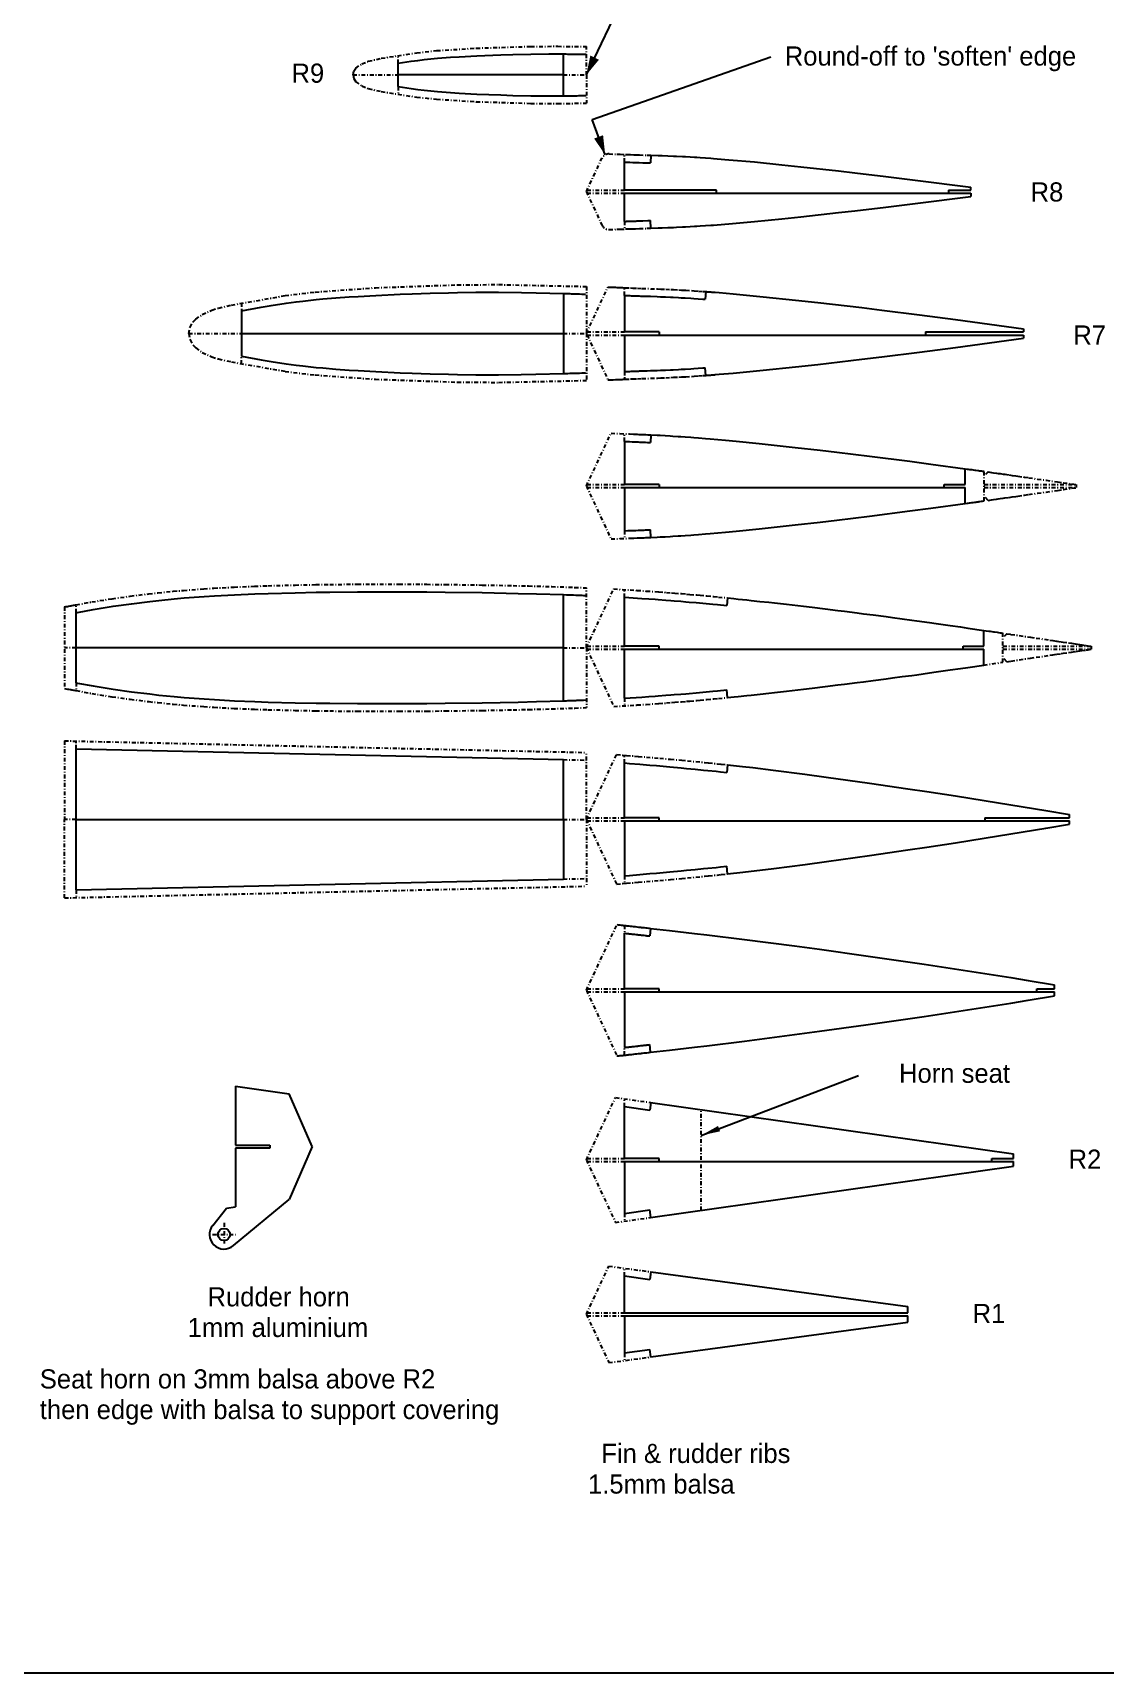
# Model space of a CAD drawing. Extents: x -1638 to 412, y -412 to 1290.
# Drawn here: x -1464.3 to -1324.2, y -391.8 to -177.6 of the extents above; entities that cross this region are included whole.
import ezdxf
from ezdxf.enums import TextEntityAlignment as Align

# ---------------------------------------------------------------- set-up
doc = ezdxf.new("R2010")
doc.units = 0
doc.linetypes.add('DASHDOT', pattern=[1, 0.5, -0.25, 0, -0.25])
for name, color, linetype in [('1', 7, 'CONTINUOUS'), ('4', 7, 'CONTINUOUS'), ('6', 7, 'CONTINUOUS'), ('7', 7, 'CONTINUOUS'), ('8', 7, 'CONTINUOUS')]:
    doc.layers.add(name, color=color, linetype=linetype)
doc.styles.add('txt', font='TXT', dxfattribs={"height": 0.2})

# ---------------------------------------------------------------- blocks, each defined once
blk = doc.blocks.new('*D126')
at = {"layer": '7', "color": 215, "linetype": 'CONTINUOUS'}
blk.add_line((0, 0), (12.4518, 25.9986), dxfattribs=at)
blk.add_solid([(1.6436, 1.9848), (0, 0), (0.5162, 2.5247)], dxfattribs=at)
blk = doc.blocks.new('*D160')
at = {"layer": '7', "color": 215, "linetype": 'CONTINUOUS'}
blk.add_line((0, 0), (-1.6952, 4.599), dxfattribs=at)
blk.add_solid([(-0.2782, 2.5619), (0, 0), (-1.4511, 2.1296)], dxfattribs=at)
blk = doc.blocks.new('*D182')
at = {"layer": '7', "color": 215, "linetype": 'CONTINUOUS'}
blk.add_line((0, 0), (20.5683, 7.8078), dxfattribs=at)
blk.add_solid([(2.4704, 0.5366), (0, 0), (2.2042, 1.2378)], dxfattribs=at)

msp = doc.modelspace()

# ---------------------------------------------------------------- linework, layer by layer
at = {"layer": '4', "color": 155, "linetype": 'DASHDOT'}
for p, q in [((-1391.9904, -183.0733), (-1391.9904, -179.3834)), ((-1416.573, -181.5425), (-1416.573, -180.5299)), ((-1422.4724, -183.0733), (-1416.573, -183.0733)), ((-1394.9904, -183.0733), (-1391.9904, -183.0733)), ((-1391.9904, -183.0733), (-1391.9904, -186.7632)), ((-1416.573, -184.6041), (-1416.573, -185.6167)), ((-1391.9904, -198.3309), (-1389.952, -193.9595)), ((-1386.9904, -194.4584), (-1386.9904, -193.4602)), ((-1391.9904, -198.3309), (-1389.952, -202.7023)), ((-1391.897, -198.1309), (-1386.9904, -198.1309)), ((-1391.897, -198.5309), (-1386.9904, -198.5309)), ((-1386.9904, -202.2034), (-1386.9904, -203.2016)), ((-1391.9904, -210.7102), (-1391.9904, -216.8447)), ((-1391.9904, -216.8446), (-1389.1636, -210.7826)), ((-1386.9904, -211.8703), (-1386.9904, -210.869)), ((-1437.0468, -212.8815), (-1437.0468, -213.8996)), ((-1443.9216, -216.8446), (-1437.0468, -216.8446)), ((-1394.9904, -216.8446), (-1391.9904, -216.8446)), ((-1391.9904, -216.8447), (-1391.9904, -219.5782)), ((-1391.9904, -216.8447), (-1391.9904, -222.9792)), ((-1391.8972, -216.6447), (-1386.9904, -216.6447)), ((-1391.897, -217.0447), (-1389.1636, -222.9068)), ((-1391.897, -217.0447), (-1386.9904, -217.0447)), ((-1437.0468, -220.808), (-1437.0468, -219.7897)), ((-1386.9904, -221.8191), (-1386.9904, -222.8204)), ((-1391.9904, -236.781), (-1388.7706, -229.8764)), ((-1386.9904, -230.9507), (-1386.9904, -229.9453)), ((-1340.0144, -238.7068), (-1340.0144, -234.8552)), ((-1339.5144, -234.9254), (-1340.0144, -235.4254)), ((-1391.9904, -236.781), (-1388.7706, -243.6856)), ((-1391.897, -236.581), (-1386.9904, -236.581)), ((-1391.897, -236.981), (-1386.9904, -236.981)), ((-1340.0144, -236.581), (-1327.9948, -236.581)), ((-1340.0144, -236.981), (-1327.9948, -236.981)), ((-1327.9948, -236.581), (-1327.9948, -236.981)), ((-1339.5144, -238.6366), (-1340.0144, -238.1366)), ((-1386.9904, -242.6113), (-1386.9904, -243.6167)), ((-1391.9904, -257.8836), (-1391.9904, -250.0631)), ((-1391.9904, -257.8836), (-1388.4128, -250.2115)), ((-1386.9904, -251.2977), (-1386.9904, -250.2992)), ((-1460.157, -252.5549), (-1460.157, -263.2123)), ((-1458.657, -253.2999), (-1458.657, -252.2826)), ((-1337.5658, -259.7828), (-1337.5658, -255.9844)), ((-1337.0658, -256.0586), (-1337.5658, -256.5586)), ((-1458.657, -257.8836), (-1460.157, -257.8836)), ((-1394.9904, -257.8836), (-1391.9904, -257.8836)), ((-1391.9904, -257.8836), (-1391.9904, -265.7041)), ((-1391.9904, -257.8836), (-1388.4128, -265.5557)), ((-1391.897, -257.6836), (-1386.9904, -257.6836)), ((-1391.897, -258.0836), (-1386.9904, -258.0836)), ((-1337.5658, -257.6836), (-1326.037, -257.6836)), ((-1337.5658, -258.0836), (-1326.037, -258.0836)), ((-1337.0658, -259.7086), (-1337.5658, -259.2086)), ((-1326.037, -257.6836), (-1326.037, -258.0836)), ((-1458.657, -262.4673), (-1458.657, -263.4846)), ((-1386.9904, -264.4695), (-1386.9904, -265.468)), ((-1460.157, -270.0485), (-1460.157, -280.3016)), ((-1460.157, -270.0485), (-1391.9904, -271.5666)), ((-1458.657, -271.0822), (-1458.657, -270.0819)), ((-1391.9904, -280.3016), (-1391.9904, -271.5666)), ((-1391.9904, -280.3016), (-1388.0478, -271.8468)), ((-1386.9904, -272.9331), (-1386.9904, -271.9299)), ((-1394.9904, -272.5001), (-1392.0126, -272.5664)), ((-1458.657, -280.3016), (-1460.157, -280.3016)), ((-1460.157, -290.5547), (-1460.157, -280.3016)), ((-1394.9904, -280.3016), (-1391.9904, -280.3016)), ((-1391.9904, -280.3016), (-1388.0478, -288.7564)), ((-1391.9904, -280.3016), (-1391.9904, -289.0366)), ((-1391.897, -280.1016), (-1386.9904, -280.1016)), ((-1391.897, -280.5016), (-1386.9904, -280.5016)), ((-1460.157, -290.5547), (-1391.9904, -289.0366)), ((-1394.9904, -288.1031), (-1392.0126, -288.0368)), ((-1386.9904, -287.6701), (-1386.9904, -288.6733)), ((-1458.657, -289.521), (-1458.657, -290.5213)), ((-1391.9904, -302.6304), (-1387.992, -294.0557)), ((-1386.9904, -294.1649), (-1386.9904, -295.1707)), ((-1391.9904, -302.6304), (-1387.992, -311.2051)), ((-1391.897, -302.4304), (-1386.9904, -302.4304)), ((-1391.897, -302.8304), (-1386.9904, -302.8304)), ((-1386.9904, -311.0959), (-1386.9904, -310.0901)), ((-1391.9904, -324.7927), (-1388.1846, -316.6312)), ((-1388.1846, -316.6312), (-1383.6306, -317.2755)), ((-1386.9904, -317.8101), (-1386.9904, -316.8002)), ((-1376.9904, -331.3702), (-1376.9904, -318.2152)), ((-1391.9904, -324.7927), (-1388.1846, -332.9542)), ((-1391.897, -324.5927), (-1386.9904, -324.5927)), ((-1391.897, -324.9927), (-1386.9904, -324.9927)), ((-1386.9904, -331.7753), (-1386.9904, -332.7852)), ((-1388.1846, -332.9542), (-1383.6306, -332.3099)), ((-1391.9904, -344.9575), (-1389.0512, -338.6546)), ((-1389.0512, -338.6546), (-1383.5682, -339.3954)), ((-1386.9904, -339.9422), (-1386.9904, -338.933)), ((-1391.897, -344.7575), (-1386.9904, -344.7575)), ((-1391.9904, -344.9575), (-1389.0512, -351.2604)), ((-1391.897, -345.1575), (-1386.9904, -345.1575)), ((-1389.0512, -351.2604), (-1383.5682, -350.5196)), ((-1386.9904, -350.0404), (-1386.9904, -350.982))]:
    msp.add_line(p, q, dxfattribs=at)
at = {"layer": '4', "color": 5, "linetype": 'CONTINUOUS'}
for p, q in [((-1416.573, -184.6041), (-1416.573, -181.5425)), ((-1394.9904, -185.8069), (-1394.9904, -180.3397)), ((-1394.9904, -183.0733), (-1416.573, -183.0733)), ((-1386.9904, -198.1309), (-1386.9904, -194.4584)), ((-1383.5682, -193.5674), (-1383.6128, -194.5665)), ((-1374.9904, -198.1309), (-1386.9904, -198.1309)), ((-1386.9904, -202.2034), (-1386.9904, -198.5309)), ((-1386.9904, -198.5309), (-1341.7488, -198.5309)), ((-1374.9904, -198.5309), (-1374.9904, -198.1309)), ((-1344.6728, -198.1309), (-1344.6728, -198.5309)), ((-1344.6728, -198.1309), (-1341.7488, -198.1309)), ((-1341.7488, -198.1309), (-1341.7488, -197.7203)), ((-1341.7488, -198.5309), (-1341.7488, -198.9415)), ((-1383.5682, -203.0944), (-1383.6128, -202.0953)), ((-1394.9904, -211.6153), (-1394.9904, -222.0741)), ((-1386.9904, -211.8703), (-1386.9904, -216.6447)), ((-1376.4036, -211.3723), (-1376.4762, -212.3696)), ((-1437.0468, -213.8996), (-1437.0468, -219.7897)), ((-1334.899, -216.219), (-1334.899, -216.6447)), ((-1437.0468, -216.8446), (-1394.9904, -216.8446)), ((-1382.4904, -216.6447), (-1386.9904, -216.6447)), ((-1386.9904, -217.0447), (-1386.9904, -221.8191)), ((-1386.9904, -217.0447), (-1334.899, -217.0447)), ((-1382.4904, -216.6447), (-1382.4904, -217.0447)), ((-1347.6776, -216.6447), (-1347.6776, -217.0447)), ((-1347.6776, -216.6447), (-1334.899, -216.6447)), ((-1334.899, -217.0447), (-1334.899, -217.4702)), ((-1376.4036, -222.3169), (-1376.4762, -221.3196)), ((-1386.9904, -230.9507), (-1386.9904, -236.581)), ((-1383.5682, -230.0833), (-1383.624, -231.0818)), ((-1342.5144, -236.581), (-1342.5144, -234.5089)), ((-1382.4904, -236.581), (-1386.9904, -236.581)), ((-1386.9904, -236.981), (-1342.5144, -236.981)), ((-1386.9904, -236.981), (-1386.9904, -242.6113)), ((-1382.4904, -236.581), (-1382.4904, -236.981)), ((-1345.229, -236.981), (-1345.229, -236.581)), ((-1345.229, -236.581), (-1342.5144, -236.581)), ((-1342.5144, -239.053), (-1342.5144, -236.981)), ((-1383.5682, -243.4787), (-1383.624, -242.4802)), ((-1394.9904, -264.8166), (-1394.9904, -250.9506)), ((-1386.9904, -257.6836), (-1386.9904, -251.2977)), ((-1373.5354, -251.3825), (-1373.6516, -252.3759)), ((-1458.657, -262.4673), (-1458.657, -253.2999)), ((-1340.0658, -257.6836), (-1340.0658, -255.6164)), ((-1394.9904, -257.8836), (-1458.657, -257.8836)), ((-1382.4904, -257.6836), (-1386.9904, -257.6836)), ((-1386.9904, -258.0836), (-1340.0658, -258.0836)), ((-1386.9904, -264.4695), (-1386.9904, -258.0836)), ((-1382.4904, -258.0836), (-1382.4904, -257.6836)), ((-1342.7804, -258.0836), (-1342.7804, -257.6836)), ((-1342.7804, -257.6836), (-1340.0658, -257.6836)), ((-1340.0658, -260.1509), (-1340.0658, -258.0836)), ((-1373.5354, -264.3847), (-1373.6516, -263.3913)), ((-1458.657, -289.521), (-1458.657, -271.0822)), ((-1458.657, -271.0822), (-1394.9904, -272.5001)), ((-1394.9904, -280.3016), (-1394.9904, -272.5001)), ((-1386.9904, -280.1016), (-1386.9904, -272.9331)), ((-1373.5354, -273.1744), (-1373.6438, -274.1687)), ((-1458.657, -280.3016), (-1394.9904, -280.3016)), ((-1394.9904, -280.3016), (-1394.9904, -288.1031)), ((-1382.4904, -280.1016), (-1386.9904, -280.1016)), ((-1386.9904, -280.5016), (-1328.8678, -280.5016)), ((-1386.9904, -280.5016), (-1386.9904, -287.6701)), ((-1382.4904, -280.5016), (-1382.4904, -280.1016)), ((-1339.9462, -280.1016), (-1339.9462, -280.5016)), ((-1339.9462, -280.1016), (-1328.8678, -280.1016)), ((-1328.8678, -280.1016), (-1328.8678, -279.6608)), ((-1328.8678, -280.9424), (-1328.8678, -280.5016)), ((-1373.5354, -287.4288), (-1373.6438, -286.4345)), ((-1458.657, -289.521), (-1394.9904, -288.1031)), ((-1386.9904, -302.4304), (-1386.9904, -295.1707)), ((-1383.6068, -294.5406), (-1383.7188, -295.5343)), ((-1330.8544, -302.4304), (-1330.8544, -301.8968)), ((-1382.4904, -302.4304), (-1386.9904, -302.4304)), ((-1386.9904, -302.8304), (-1330.8544, -302.8304)), ((-1386.9904, -302.8304), (-1386.9904, -310.0901)), ((-1382.4904, -302.8304), (-1382.4904, -302.4304)), ((-1333.1558, -302.8304), (-1333.1558, -302.4304)), ((-1333.1558, -302.4304), (-1330.8544, -302.4304)), ((-1330.8544, -303.364), (-1330.8544, -302.8304)), ((-1383.6068, -310.7202), (-1383.7188, -309.7265)), ((-1437.8222, -315.1645), (-1430.8222, -316.1537)), ((-1437.8222, -315.1645), (-1437.8222, -322.8469)), ((-1427.8222, -323.0469), (-1430.8222, -316.1508)), ((-1386.9904, -324.5927), (-1386.9904, -317.8101)), ((-1386.9904, -317.8101), (-1383.7082, -318.2745)), ((-1383.5682, -317.2844), (-1383.7082, -318.2745)), ((-1383.6306, -317.2756), (-1336.205, -323.9861)), ((-1437.8222, -322.8469), (-1433.3222, -322.8469)), ((-1433.3222, -323.2469), (-1437.8222, -323.2469)), ((-1437.8222, -323.2469), (-1437.8222, -330.9293)), ((-1433.3222, -322.8469), (-1433.3222, -323.2469)), ((-1427.8222, -323.0469), (-1430.8222, -329.943)), ((-1382.4904, -324.5927), (-1386.9904, -324.5927)), ((-1386.9904, -324.9927), (-1336.2048, -324.9927)), ((-1386.9904, -324.9927), (-1386.9904, -331.7753)), ((-1383.6306, -332.3098), (-1336.205, -325.5993)), ((-1382.4904, -324.9927), (-1382.4904, -324.5927)), ((-1339.0366, -324.9927), (-1339.0366, -324.5927)), ((-1339.0366, -324.5927), (-1336.2048, -324.5927)), ((-1336.2048, -324.5927), (-1336.2048, -323.9862)), ((-1336.2048, -325.5992), (-1336.2048, -324.9927)), ((-1440.8004, -333.3272), (-1438.9944, -331.0954)), ((-1438.9946, -331.0952), (-1437.8222, -330.9293)), ((-1438.1026, -335.9784), (-1430.8222, -329.943)), ((-1386.9904, -331.7753), (-1383.7082, -331.3109)), ((-1383.5682, -332.301), (-1383.7082, -331.3109)), ((-1386.9904, -344.7575), (-1386.9904, -339.9422)), ((-1386.9904, -339.9422), (-1383.702, -340.3864)), ((-1383.5682, -339.3954), (-1383.702, -340.3864)), ((-1383.5682, -339.3955), (-1349.9896, -343.9321)), ((-1386.9904, -344.7575), (-1349.9896, -344.7575)), ((-1349.9896, -344.7575), (-1349.9896, -343.9321)), ((-1386.9904, -345.1575), (-1349.9896, -345.1575)), ((-1386.9904, -345.1575), (-1386.9904, -350.0404)), ((-1383.5682, -350.5195), (-1349.9896, -345.9829)), ((-1349.9896, -345.9828), (-1349.9896, -345.1575)), ((-1386.9904, -349.9728), (-1383.702, -349.5286)), ((-1383.5682, -350.5196), (-1383.702, -349.5286))]:
    msp.add_line(p, q, dxfattribs=at)
at = {"layer": '4', "color": 94, "linetype": 'CONTINUOUS'}
msp.add_line((-1437.0468, -213.7766), (-1437.0468, -214.6285), dxfattribs=at)
at = {"layer": '4', "color": 166, "linetype": 'DASHDOT'}
for p, q in [((-1439.322, -333.0015), (-1439.322, -335.8496)), ((-1440.8222, -334.5224), (-1437.822, -334.5224))]:
    msp.add_line(p, q, dxfattribs=at)
at = {"layer": '4', "color": 155, "linetype": 'DASHDOT'}
for points in [[(-1422.4724, -183.0733), (-1422.367139, -182.591006), (-1422.110935, -182.188891), (-1421.313703, -181.626371), (-1420.472466, -181.283262), (-1418.785727, -180.902978), (-1414.151092, -180.179527), (-1411.553266, -179.903162), (-1406.356339, -179.576671), (-1399.265587, -179.356181), (-1395.717689, -179.335445), (-1391.9904, -179.3834)], [(-1394.9904, -180.3397), (-1394.879235, -180.340598), (-1394.731061, -180.341893), (-1394.656996, -180.342581), (-1394.434905, -180.344806), (-1394.286942, -180.346421), (-1394.0898, -180.348733), (-1393.991296, -180.349956), (-1393.769844, -180.352865), (-1393.622363, -180.354923), (-1393.425929, -180.357811), (-1393.327809, -180.359315), (-1393.180756, -180.361645), (-1392.984941, -180.364885), (-1392.887149, -180.36656), (-1392.594268, -180.371803), (-1392.399457, -180.375471), (-1392.140305, -180.380567), (-1392.011, -180.3832)], [(-1422.4724, -183.0733), (-1422.367139, -183.555594), (-1422.110935, -183.957709), (-1421.313703, -184.520229), (-1420.472466, -184.863338), (-1418.785727, -185.243622), (-1414.151092, -185.967073), (-1411.553266, -186.243438), (-1406.356339, -186.569929), (-1399.265587, -186.790419), (-1395.717689, -186.811155), (-1391.9904, -186.7632)], [(-1394.9904, -185.8069), (-1394.879235, -185.806002), (-1394.731061, -185.804707), (-1394.656996, -185.804019), (-1394.434905, -185.801794), (-1394.286942, -185.800179), (-1394.0898, -185.797867), (-1393.991296, -185.796644), (-1393.769844, -185.793735), (-1393.622363, -185.791677), (-1393.425929, -185.788789), (-1393.327809, -185.787285), (-1393.180756, -185.784955), (-1392.984941, -185.781715), (-1392.887149, -185.78004), (-1392.594268, -185.774797), (-1392.399457, -185.771129), (-1392.140305, -185.766033), (-1392.011, -185.7634)], [(-1389.0242, -193.3916), (-1387.995223, -193.426518), (-1387.570927, -193.440812), (-1386.863465, -193.464393), (-1386.471167, -193.477254), (-1386.233986, -193.484925), (-1385.793255, -193.498935), (-1385.549295, -193.506561), (-1385.065139, -193.521491), (-1384.082876, -193.551502), (-1383.5682, -193.5674)], [(-1389.0242, -203.2702), (-1387.995223, -203.235282), (-1387.570927, -203.220988), (-1386.863465, -203.197407), (-1386.471167, -203.184546), (-1386.233986, -203.176875), (-1385.793255, -203.162865), (-1385.549295, -203.155239), (-1385.065139, -203.140309), (-1384.082876, -203.110298), (-1383.5682, -203.0944)], [(-1443.9216, -216.8447), (-1443.762413, -216.020553), (-1443.375018, -215.333396), (-1443.015564, -214.959808), (-1442.169612, -214.37217), (-1440.897633, -213.785851), (-1440.04969, -213.517227), (-1438.34714, -213.135954), (-1431.339218, -211.899784), (-1427.411109, -211.427552), (-1419.552952, -210.869583), (-1408.831232, -210.492792), (-1403.466495, -210.457384), (-1391.9904, -210.7102)], [(-1394.9904, -211.6153), (-1394.654137, -211.625342), (-1394.430799, -211.632116), (-1394.134097, -211.641239), (-1393.986222, -211.645837), (-1393.76502, -211.652775), (-1393.471255, -211.662097), (-1393.324886, -211.666786), (-1392.887902, -211.68095), (-1392.598406, -211.69046), (-1392.024, -211.7096)], [(-1389.1636, -210.7826), (-1388.894265, -210.789731), (-1388.471203, -210.802359), (-1388.169429, -210.813213), (-1388.016159, -210.819704), (-1387.772041, -210.831542), (-1387.233399, -210.857784), (-1386.890074, -210.873585), (-1386.235543, -210.901654), (-1385.921793, -210.914156), (-1385.31496, -210.936683), (-1384.727204, -210.956689), (-1383.5682, -210.9929)], [(-1383.5682, -210.9929), (-1382.707227, -211.02604), (-1382.272572, -211.043579), (-1381.61297, -211.071534), (-1380.941658, -211.101931), (-1380.600707, -211.118208), (-1379.906411, -211.153248), (-1379.552344, -211.172141), (-1379.011578, -211.202381), (-1378.270619, -211.246593), (-1377.890782, -211.270513), (-1377.308315, -211.308846), (-1376.70951, -211.350318), (-1376.4036, -211.3723)], [(-1443.9216, -216.8447), (-1443.762413, -217.668804), (-1443.375018, -218.355921), (-1443.015564, -218.729497), (-1442.169612, -219.31713), (-1440.897633, -219.903449), (-1440.04969, -220.172075), (-1438.34714, -220.553359), (-1431.339218, -221.789652), (-1427.411109, -222.261927), (-1419.55295, -222.819879), (-1408.831224, -223.196536), (-1403.466482, -223.231921), (-1391.9904, -222.9792)], [(-1394.9904, -222.0741), (-1394.654137, -222.064058), (-1394.430799, -222.057284), (-1394.134097, -222.048161), (-1393.986222, -222.043563), (-1393.76502, -222.036625), (-1393.471255, -222.027303), (-1393.324886, -222.022614), (-1392.887902, -222.00845), (-1392.598406, -221.99894), (-1392.024, -221.9798)], [(-1389.1636, -222.9068), (-1388.894207, -222.899669), (-1388.471073, -222.887041), (-1388.169272, -222.876187), (-1388.016002, -222.869697), (-1387.771907, -222.857859), (-1387.233307, -222.831617), (-1386.890004, -222.815815), (-1386.235506, -222.787746), (-1385.921767, -222.775244), (-1385.314951, -222.752718), (-1384.727201, -222.732711), (-1383.5682, -222.6965)], [(-1383.5682, -222.6963), (-1382.707227, -222.66316), (-1382.272572, -222.645621), (-1381.61297, -222.617666), (-1380.941658, -222.587269), (-1380.600707, -222.570992), (-1379.906411, -222.535952), (-1379.552344, -222.517059), (-1379.011578, -222.486819), (-1378.270619, -222.442607), (-1377.890782, -222.418687), (-1377.308315, -222.380354), (-1376.70951, -222.338882), (-1376.4036, -222.3169)], [(-1388.7706, -229.8764), (-1387.595626, -229.921878), (-1386.332874, -229.970718), (-1385.806943, -229.991181), (-1385.336619, -230.009658), (-1385.118867, -230.018304), (-1384.810126, -230.030704), (-1384.424633, -230.046496), (-1384.24, -230.054212), (-1383.969318, -230.065732), (-1383.702027, -230.077371), (-1383.5682, -230.0833)], [(-1342.5144, -234.5089), (-1342.2217, -234.54927), (-1342.093688, -234.566937), (-1341.924769, -234.590263), (-1341.841, -234.601835), (-1341.654022, -234.627678), (-1341.468862, -234.653287), (-1341.22425, -234.687146), (-1341.1027, -234.703982), (-1340.860635, -234.737535), (-1340.753333, -234.752418), (-1340.610375, -234.772257), (-1340.538899, -234.782179), (-1340.377956, -234.804532), (-1340.25703, -234.821335), (-1340.095321, -234.843817), (-1340.0142, -234.8551)], [(-1339.5144, -234.925), (-1339.076156, -234.986942), (-1338.78472, -235.02822), (-1338.397014, -235.083236), (-1338.203526, -235.110735), (-1337.913739, -235.151971), (-1337.528163, -235.206927), (-1337.335711, -235.234394), (-1336.759648, -235.316751), (-1336.376639, -235.371616), (-1335.867179, -235.444717), (-1335.612948, -235.481244), (-1334.757212, -235.604401), (-1334.188545, -235.686395), (-1333.055061, -235.850095), (-1331.925933, -236.013377), (-1330.42559, -236.230368), (-1329.677008, -236.338529), (-1328.555342, -236.500319), (-1327.9948, -236.581)], [(-1339.5144, -238.6366), (-1339.076177, -238.57468), (-1338.784753, -238.533415), (-1338.397061, -238.478415), (-1338.203579, -238.450925), (-1337.9138, -238.409701), (-1337.528233, -238.354759), (-1337.335785, -238.327299), (-1336.75973, -238.244961), (-1336.376726, -238.190109), (-1335.867268, -238.117023), (-1335.613037, -238.080504), (-1334.757298, -237.957371), (-1334.188626, -237.875392), (-1333.055127, -237.711722), (-1331.92598, -237.548471), (-1330.425612, -237.331528), (-1329.677019, -237.223394), (-1328.555344, -237.061653), (-1327.9948, -236.981)], [(-1342.5144, -239.053), (-1342.221647, -239.01263), (-1342.093621, -238.994963), (-1341.92469, -238.971637), (-1341.840918, -238.960065), (-1341.653941, -238.934222), (-1341.46879, -238.908613), (-1341.224202, -238.874754), (-1341.102669, -238.857918), (-1340.981515, -238.841126), (-1340.8204, -238.818782), (-1340.73996, -238.807622), (-1340.579173, -238.785303), (-1340.364647, -238.755503), (-1340.257171, -238.740565), (-1340.0144, -238.7068)], [(-1388.7706, -243.6856), (-1387.595626, -243.640122), (-1386.332874, -243.591282), (-1385.806943, -243.570819), (-1385.336619, -243.552342), (-1385.118867, -243.543696), (-1384.810126, -243.531296), (-1384.424633, -243.515504), (-1384.24, -243.507788), (-1383.969318, -243.496268), (-1383.702027, -243.484629), (-1383.5682, -243.4787)], [(-1458.657, -252.2826), (-1456.586272, -251.911361), (-1455.539415, -251.736369), (-1453.95751, -251.487651), (-1451.565028, -251.146699), (-1449.158881, -250.846038), (-1447.954158, -250.711429), (-1445.960853, -250.511866), (-1444.632962, -250.394116), (-1441.979073, -250.192173), (-1440.652871, -250.106582), (-1438.001448, -249.962671), (-1435.350656, -249.850462), (-1433.58341, -249.790509), (-1430.047714, -249.698799), (-1427.333462, -249.647987), (-1425.523036, -249.622342), (-1421.900302, -249.589584), (-1420.088144, -249.581927), (-1416.462617, -249.582701), (-1412.835976, -249.603115), (-1410.417891, -249.626564), (-1405.581739, -249.694179), (-1401.552523, -249.770396), (-1399.538438, -249.81708), (-1396.5182, -249.900638), (-1393.499278, -250.003434), (-1391.9904, -250.0631)], [(-1388.4128, -250.2115), (-1386.283679, -250.343299), (-1385.379113, -250.400531), (-1384.163324, -250.47983), (-1383.053945, -250.555836), (-1382.517059, -250.594211), (-1381.530404, -250.667618), (-1380.872329, -250.71861), (-1380.433315, -250.753506), (-1379.554205, -250.825438), (-1378.893604, -250.881239), (-1378.452446, -250.919311), (-1377.567943, -250.997521), (-1377.124434, -251.037649), (-1376.234494, -251.119923), (-1375.340112, -251.204852), (-1374.741065, -251.262924), (-1373.5354, -251.3825)], [(-1460.157, -252.5549), (-1459.991275, -252.523922), (-1459.769925, -252.482897), (-1459.659089, -252.462504), (-1459.437102, -252.421958), (-1459.338309, -252.404041), (-1459.206462, -252.380251), (-1459.140485, -252.368399), (-1458.991912, -252.341836), (-1458.880369, -252.322009), (-1458.731498, -252.2957), (-1458.657, -252.2826)], [(-1394.9904, -250.9506), (-1394.600653, -250.964087), (-1394.405795, -250.970961), (-1394.113528, -250.98144), (-1393.821284, -250.992123), (-1393.67517, -250.997542), (-1393.382961, -251.008536), (-1393.236866, -251.014113), (-1393.017733, -251.022578), (-1392.725577, -251.034055), (-1392.579508, -251.039875), (-1392.360415, -251.04871), (-1392.0318, -251.0622)], [(-1340.0658, -255.6164), (-1339.778196, -255.65864), (-1339.40262, -255.71384), (-1339.21743, -255.741074), (-1339.033506, -255.768133), (-1338.789641, -255.804027), (-1338.668061, -255.821928), (-1338.30349, -255.875632), (-1338.141009, -255.899579), (-1337.923354, -255.931666), (-1337.813929, -255.947802), (-1337.5658, -255.9844)], [(-1337.5658, -255.9844), (-1337.5658, -255.9844)], [(-1337.0658, -256.0586), (-1336.520503, -256.139671), (-1335.430127, -256.301945), (-1333.976735, -256.518322), (-1333.250226, -256.626395), (-1332.160693, -256.788208), (-1331.434488, -256.895808), (-1331.071431, -256.949505), (-1330.526901, -257.029904), (-1329.982437, -257.110106), (-1329.71023, -257.150126), (-1328.984423, -257.256557), (-1328.621563, -257.309601), (-1328.077326, -257.388937), (-1327.533153, -257.467973), (-1327.26109, -257.507373), (-1326.717011, -257.585919), (-1326.444995, -257.62506), (-1326.037, -257.6836)], [(-1337.0658, -259.7086), (-1336.520502, -259.627531), (-1335.430115, -259.465266), (-1333.976701, -259.248912), (-1333.250179, -259.140852), (-1332.160627, -258.979058), (-1331.434412, -258.871469), (-1331.07135, -258.817776), (-1330.526815, -258.737382), (-1329.982348, -258.657183), (-1329.710141, -258.617163), (-1328.984337, -258.510729), (-1328.62148, -258.457681), (-1328.077252, -258.378337), (-1327.533092, -258.299288), (-1327.261037, -258.25988), (-1326.716979, -258.181314), (-1326.444974, -258.14216), (-1326.037, -258.0836)], [(-1340.0658, -260.1509), (-1337.5658, -259.7828)], [(-1337.5658, -259.7828), (-1337.5658, -259.7828)], [(-1460.157, -263.2123), (-1459.991275, -263.243278), (-1459.769925, -263.284303), (-1459.659089, -263.304696), (-1459.437102, -263.345242), (-1459.338309, -263.363159), (-1459.206462, -263.386949), (-1459.140485, -263.398801), (-1458.991912, -263.425364), (-1458.880369, -263.445191), (-1458.731498, -263.4715), (-1458.657, -263.4846)], [(-1458.657, -263.4846), (-1456.586272, -263.855839), (-1455.539415, -264.030831), (-1453.95751, -264.27955), (-1451.565028, -264.620503), (-1449.158881, -264.921167), (-1447.954158, -265.055779), (-1445.960853, -265.255346), (-1444.632962, -265.3731), (-1441.979074, -265.575053), (-1440.652873, -265.660649), (-1438.001453, -265.804572), (-1435.350664, -265.916792), (-1433.583422, -265.976752), (-1430.047739, -266.068474), (-1427.333499, -266.119294), (-1425.523083, -266.144943), (-1421.900369, -266.177708), (-1420.088219, -266.185368), (-1416.462708, -266.184597), (-1412.836074, -266.164184), (-1410.417988, -266.140736), (-1405.581815, -266.073121), (-1401.552576, -265.996902), (-1399.538476, -265.950211), (-1396.518216, -265.866632), (-1393.49928, -265.763796), (-1391.9904, -265.7041)], [(-1394.9904, -264.8167), (-1394.600653, -264.803209), (-1394.405795, -264.796329), (-1394.113528, -264.785839), (-1393.821284, -264.775143), (-1393.67517, -264.769717), (-1393.382961, -264.758708), (-1393.236866, -264.753124), (-1393.017733, -264.744648), (-1392.725577, -264.733159), (-1392.579508, -264.727334), (-1392.360415, -264.718493), (-1392.0318, -264.705)], [(-1388.4128, -265.5557), (-1386.283679, -265.423901), (-1385.379113, -265.366669), (-1384.163324, -265.28737), (-1383.053945, -265.211364), (-1382.517059, -265.172989), (-1381.530404, -265.099582), (-1380.872329, -265.04859), (-1380.433315, -265.013694), (-1379.554205, -264.941762), (-1378.893604, -264.885961), (-1378.452446, -264.847889), (-1377.567943, -264.769679), (-1377.124434, -264.729551), (-1376.234494, -264.647277), (-1375.340112, -264.562348), (-1374.741065, -264.504276), (-1373.5354, -264.3847)], [(-1388.0476, -271.8468), (-1387.264725, -271.908075), (-1386.742872, -271.949827), (-1385.699316, -272.035354), (-1385.177611, -272.079064), (-1384.134342, -272.168222), (-1383.091255, -272.259484), (-1382.395961, -272.321367), (-1381.0056, -272.4473), (-1379.529324, -272.583826), (-1378.791309, -272.653222), (-1377.684443, -272.758873), (-1376.577765, -272.86654), (-1376.024499, -272.921183), (-1374.91811, -273.032192), (-1374.364989, -273.0886), (-1373.5354, -273.1744)], [(-1388.0476, -288.7564), (-1387.264725, -288.695125), (-1386.742872, -288.653373), (-1385.699316, -288.567846), (-1385.177611, -288.524136), (-1384.134342, -288.434978), (-1383.091255, -288.343716), (-1382.395961, -288.281833), (-1381.0056, -288.1559), (-1379.529324, -288.019374), (-1378.791309, -287.949978), (-1377.684443, -287.844327), (-1376.577765, -287.73666), (-1376.024499, -287.682017), (-1374.91811, -287.571008), (-1374.364989, -287.5146), (-1373.5354, -287.4288)], [(-1387.992, -294.0558), (-1387.823503, -294.074083), (-1387.739195, -294.083242), (-1387.612656, -294.097001), (-1387.422669, -294.117689), (-1387.23246, -294.138437), (-1387.137269, -294.148834), (-1386.94671, -294.169674), (-1386.851338, -294.180117), (-1386.708163, -294.195812), (-1386.517038, -294.216794), (-1386.421376, -294.227309), (-1386.277755, -294.243113), (-1386.062029, -294.266888), (-1385.869966, -294.288093), (-1385.773824, -294.298722), (-1385.629468, -294.314696), (-1385.412606, -294.338732), (-1385.195338, -294.362858), (-1385.086548, -294.374956), (-1384.89288, -294.396519), (-1384.795917, -294.407328), (-1384.650309, -294.423577), (-1384.431518, -294.448029), (-1384.212262, -294.472578), (-1384.102455, -294.48489), (-1383.882476, -294.509587), (-1383.772301, -294.521973), (-1383.6068, -294.5406)], [(-1387.992, -311.205), (-1387.823503, -311.186717), (-1387.739195, -311.177558), (-1387.612656, -311.163799), (-1387.422669, -311.143111), (-1387.23246, -311.122363), (-1387.137269, -311.111966), (-1386.94671, -311.091126), (-1386.851338, -311.080683), (-1386.708163, -311.064988), (-1386.517038, -311.044006), (-1386.421376, -311.033491), (-1386.277755, -311.017687), (-1386.062029, -310.993912), (-1385.869966, -310.972707), (-1385.773824, -310.962078), (-1385.629468, -310.946104), (-1385.412606, -310.922068), (-1385.195338, -310.897942), (-1385.086548, -310.885844), (-1384.89288, -310.864281), (-1384.795917, -310.853472), (-1384.650309, -310.837223), (-1384.431518, -310.812771), (-1384.212262, -310.788222), (-1384.102455, -310.77591), (-1383.882476, -310.751213), (-1383.772301, -310.738827), (-1383.6068, -310.7202)]]:
    msp.add_lwpolyline(points, dxfattribs=at)
at = {"layer": '4', "color": 5, "linetype": 'CONTINUOUS'}
for points in [[(-1416.573, -181.5425), (-1414.879378, -181.285985), (-1414.025083, -181.171746), (-1413.168133, -181.069376), (-1411.453541, -180.898385), (-1409.737681, -180.764941), (-1408.592862, -180.692422), (-1406.300481, -180.57493), (-1403.171666, -180.451398), (-1401.604974, -180.404803), (-1399.253019, -180.356017), (-1396.899765, -180.334847), (-1395.723003, -180.335423), (-1394.9904, -180.3397)], [(-1416.573, -184.6041), (-1414.879378, -184.860615), (-1414.025083, -184.974854), (-1413.168133, -185.077224), (-1411.453541, -185.248215), (-1409.737681, -185.381659), (-1408.592862, -185.454178), (-1406.300481, -185.57167), (-1403.171666, -185.695202), (-1401.604974, -185.741797), (-1399.253019, -185.790583), (-1396.899765, -185.811753), (-1395.723003, -185.811177), (-1394.9904, -185.8069)], [(-1386.9904, -194.4584), (-1386.844354, -194.462801), (-1386.748992, -194.465768), (-1386.562342, -194.471767), (-1386.290117, -194.480865), (-1385.934798, -194.49302), (-1385.757493, -194.499038), (-1385.533375, -194.506479), (-1385.382425, -194.511392), (-1385.076204, -194.521162), (-1384.603971, -194.535882), (-1383.944364, -194.556201), (-1383.5992, -194.5669)], [(-1383.5682, -193.5674), (-1382.589653, -193.598732), (-1382.099719, -193.615477), (-1381.358948, -193.642682), (-1380.605754, -193.673181), (-1380.222605, -193.689943), (-1379.439424, -193.727046), (-1379.037878, -193.74761), (-1378.420985, -193.781281), (-1377.856129, -193.814327), (-1377.567287, -193.832036), (-1377.125374, -193.860173), (-1376.441548, -193.906141), (-1375.730303, -193.956957), (-1375.3636, -193.9843)], [(-1375.3636, -193.9844), (-1374.903903, -194.01973), (-1373.379119, -194.144419), (-1370.038022, -194.446938), (-1366.434924, -194.803987), (-1363.962388, -195.06264), (-1359.050913, -195.603315), (-1356.936172, -195.84635), (-1352.888868, -196.327356), (-1349.042284, -196.800727), (-1341.7488, -197.7203)], [(-1375.3636, -202.6774), (-1374.903903, -202.64207), (-1373.379119, -202.517381), (-1370.038022, -202.214862), (-1366.434924, -201.857813), (-1363.962388, -201.59916), (-1359.050913, -201.058485), (-1356.936172, -200.81545), (-1352.888868, -200.334444), (-1349.042284, -199.861073), (-1341.7488, -198.9415)], [(-1386.9904, -202.2034), (-1386.844354, -202.198999), (-1386.748992, -202.196032), (-1386.562342, -202.190033), (-1386.290117, -202.180935), (-1385.934798, -202.16878), (-1385.757493, -202.162762), (-1385.533375, -202.155321), (-1385.382425, -202.150408), (-1385.076204, -202.140638), (-1384.603971, -202.125918), (-1383.944364, -202.105599), (-1383.5992, -202.0949)], [(-1383.5682, -203.0944), (-1382.589653, -203.063068), (-1382.099719, -203.046323), (-1381.358948, -203.019118), (-1380.605754, -202.988619), (-1380.222605, -202.971857), (-1379.439424, -202.934754), (-1379.037878, -202.91419), (-1378.420985, -202.880519), (-1377.856129, -202.847473), (-1377.567287, -202.829764), (-1377.125374, -202.801627), (-1376.441548, -202.755659), (-1375.730303, -202.704843), (-1375.3636, -202.6775)], [(-1437.0468, -213.8996), (-1434.47461, -213.419886), (-1433.16841, -213.195387), (-1431.197175, -212.88992), (-1429.897873, -212.714477), (-1429.031572, -212.608703), (-1427.298622, -212.421457), (-1426.431924, -212.338847), (-1424.697963, -212.192816), (-1422.963086, -212.068585), (-1421.805896, -211.995632), (-1419.489808, -211.867351), (-1416.331246, -211.718954), (-1414.750442, -211.655825), (-1412.377701, -211.576053), (-1410.003514, -211.515343), (-1408.816017, -211.492542), (-1406.440491, -211.462863), (-1405.252573, -211.45631), (-1403.47066, -211.457296), (-1400.483101, -211.487382), (-1398.551017, -211.522909), (-1394.9904, -211.6153)], [(-1386.9904, -211.8703), (-1386.855277, -211.876394), (-1386.677202, -211.884234), (-1386.589015, -211.888037), (-1386.501367, -211.891765), (-1386.385307, -211.896621), (-1386.327607, -211.899002), (-1386.155758, -211.905965), (-1386.042174, -211.910463), (-1385.891852, -211.916292), (-1385.817141, -211.919137), (-1385.566977, -211.928426), (-1385.401704, -211.93437), (-1385.292094, -211.938233), (-1385.146562, -211.94327), (-1385.074027, -211.945743), (-1384.911295, -211.951207), (-1384.587228, -211.961777), (-1384.263929, -211.971989), (-1384.048177, -211.978667), (-1383.6144, -211.9919)], [(-1383.6056, -211.9922), (-1382.745943, -212.025274), (-1382.312432, -212.042759), (-1381.655104, -212.070608), (-1380.986681, -212.100866), (-1380.647387, -212.117061), (-1379.956791, -212.15191), (-1379.604752, -212.170695), (-1379.06723, -212.200756), (-1378.330933, -212.244695), (-1377.953555, -212.268465), (-1377.374915, -212.306554), (-1376.780079, -212.34776), (-1376.4762, -212.3696)], [(-1376.4036, -211.3723), (-1376.359042, -211.375543), (-1376.299484, -211.379896), (-1376.269642, -211.382085), (-1376.209831, -211.386489), (-1376.129817, -211.392414), (-1376.089696, -211.395399), (-1376.059554, -211.397648), (-1376.019298, -211.400659), (-1375.999141, -211.40217), (-1375.938553, -211.406727), (-1375.857495, -211.412857), (-1375.816849, -211.415944), (-1375.735317, -211.422165), (-1375.698979, -211.424949), (-1375.650429, -211.428681), (-1375.626112, -211.430555), (-1375.571294, -211.43479), (-1375.530086, -211.437985), (-1375.475015, -211.442269), (-1375.447425, -211.444421), (-1375.416342, -211.446851), (-1375.374827, -211.450103), (-1375.354038, -211.451735), (-1375.312398, -211.455011), (-1375.256749, -211.459404), (-1375.228868, -211.46161), (-1375.166, -211.4666)], [(-1375.166, -211.4667), (-1374.62555, -211.510454), (-1372.832995, -211.664703), (-1368.90511, -212.038977), (-1364.669168, -212.480748), (-1361.762347, -212.800786), (-1355.9882, -213.469788), (-1353.404837, -213.782454), (-1348.468379, -214.401989), (-1343.783188, -215.014238), (-1334.899, -216.219)], [(-1375.166, -222.2225), (-1374.62555, -222.178746), (-1372.832995, -222.024497), (-1368.90511, -221.650223), (-1364.669168, -221.208452), (-1361.762347, -220.888414), (-1355.9882, -220.219412), (-1353.404837, -219.906746), (-1348.468379, -219.287211), (-1343.783188, -218.674962), (-1334.899, -217.4702)], [(-1437.0468, -219.7897), (-1434.47461, -220.269513), (-1433.16841, -220.494041), (-1431.197175, -220.799536), (-1429.897873, -220.974992), (-1429.031572, -221.080772), (-1427.298623, -221.268029), (-1426.431926, -221.350641), (-1424.697966, -221.496673), (-1422.963092, -221.6209), (-1421.805905, -221.693847), (-1419.489825, -221.82211), (-1416.331279, -221.970467), (-1414.750483, -222.033573), (-1412.377753, -222.113311), (-1410.003571, -222.17399), (-1408.816073, -222.196777), (-1406.440538, -222.226437), (-1405.25261, -222.232986), (-1403.470675, -222.232001), (-1400.516188, -222.202395), (-1398.593894, -222.167204), (-1394.9904, -222.0741)], [(-1386.9904, -221.8191), (-1386.855277, -221.813006), (-1386.677202, -221.805166), (-1386.589015, -221.801363), (-1386.501367, -221.797635), (-1386.385307, -221.792779), (-1386.327607, -221.790398), (-1386.155758, -221.783435), (-1386.042174, -221.778937), (-1385.891852, -221.773108), (-1385.817141, -221.770263), (-1385.566977, -221.760974), (-1385.401704, -221.75503), (-1385.292094, -221.751167), (-1385.146562, -221.74613), (-1385.074027, -221.743657), (-1384.911295, -221.738193), (-1384.587228, -221.727623), (-1384.263929, -221.717411), (-1384.048177, -221.710733), (-1383.6144, -221.6975)], [(-1383.6056, -221.697), (-1382.745943, -221.663926), (-1382.312432, -221.646441), (-1381.655104, -221.618592), (-1380.986681, -221.588334), (-1380.647387, -221.572139), (-1379.956791, -221.53729), (-1379.604752, -221.518505), (-1379.06723, -221.488444), (-1378.330933, -221.444505), (-1377.953555, -221.420735), (-1377.374915, -221.382646), (-1376.780079, -221.34144), (-1376.4762, -221.3196)], [(-1376.4036, -222.3169), (-1376.359042, -222.313657), (-1376.299484, -222.309304), (-1376.269642, -222.307115), (-1376.209831, -222.302711), (-1376.129817, -222.296786), (-1376.089696, -222.293801), (-1376.059554, -222.291552), (-1376.019298, -222.288541), (-1375.999141, -222.28703), (-1375.938553, -222.282473), (-1375.857495, -222.276343), (-1375.816849, -222.273256), (-1375.735317, -222.267035), (-1375.698979, -222.264251), (-1375.650429, -222.260519), (-1375.626112, -222.258645), (-1375.571294, -222.25441), (-1375.530086, -222.251215), (-1375.475015, -222.246931), (-1375.447425, -222.244779), (-1375.416342, -222.242349), (-1375.374827, -222.239097), (-1375.354038, -222.237465), (-1375.312398, -222.234189), (-1375.256749, -222.229796), (-1375.228868, -222.22759), (-1375.166, -222.2226)], [(-1386.9904, -230.9507), (-1386.561079, -230.965693), (-1386.345934, -230.973347), (-1386.022099, -230.985073), (-1385.696378, -230.997141), (-1385.53262, -231.003321), (-1385.202923, -231.016006), (-1385.036832, -231.022525), (-1384.785926, -231.032544), (-1384.44768, -231.046389), (-1384.276797, -231.053535), (-1384.018057, -231.064553), (-1383.756188, -231.075951), (-1383.624, -231.0818)], [(-1383.5682, -230.0833), (-1382.754247, -230.121332), (-1382.33531, -230.142341), (-1381.690814, -230.176597), (-1381.025797, -230.214414), (-1380.685165, -230.234753), (-1379.986801, -230.278483), (-1379.628727, -230.301949), (-1379.080022, -230.339256), (-1378.325875, -230.393133), (-1377.938756, -230.421928), (-1377.345043, -230.46755), (-1376.424, -230.5417)], [(-1376.424, -230.5419), (-1375.820595, -230.592557), (-1373.81904, -230.771523), (-1372.40763, -230.905834), (-1369.433182, -231.20577), (-1364.703336, -231.71832), (-1361.457578, -232.089625), (-1359.2873, -232.34543), (-1355.010149, -232.865764), (-1349.74443, -233.536299), (-1347.006488, -233.898474), (-1342.5144, -234.5089)], [(-1376.424, -243.0201), (-1375.820595, -242.969443), (-1373.819035, -242.79048), (-1372.407619, -242.656172), (-1369.433153, -242.356248), (-1364.703279, -241.843716), (-1361.457507, -241.472422), (-1359.287225, -241.216622), (-1355.010087, -240.696286), (-1349.744396, -240.025717), (-1347.006473, -239.663507), (-1342.5144, -239.053)], [(-1386.9904, -242.6113), (-1386.561079, -242.596307), (-1386.345934, -242.588653), (-1386.022099, -242.576927), (-1385.696378, -242.564859), (-1385.53262, -242.558679), (-1385.202923, -242.545994), (-1385.036832, -242.539475), (-1384.785926, -242.529456), (-1384.44768, -242.515611), (-1384.276797, -242.508465), (-1384.018057, -242.497447), (-1383.756188, -242.486049), (-1383.624, -242.4802)], [(-1383.5682, -243.4787), (-1382.754247, -243.440668), (-1382.33531, -243.419659), (-1381.690814, -243.385403), (-1381.025797, -243.347586), (-1380.685165, -243.327247), (-1379.986801, -243.283517), (-1379.628727, -243.260051), (-1379.080022, -243.222744), (-1378.325875, -243.168867), (-1377.938756, -243.140072), (-1377.345043, -243.09445), (-1376.424, -243.0203)], [(-1458.4728, -253.2655), (-1456.414265, -252.896423), (-1455.374011, -252.722521), (-1453.802444, -252.475419), (-1451.425981, -252.136795), (-1449.035756, -251.83825), (-1447.838708, -251.704585), (-1445.857432, -251.506391), (-1444.537089, -251.389425), (-1441.897227, -251.18877), (-1440.577533, -251.1037), (-1437.938176, -250.960616), (-1435.298277, -250.849001), (-1433.537696, -250.789341), (-1430.014041, -250.698051), (-1427.307987, -250.647469), (-1425.502577, -250.621945), (-1421.888915, -250.589357), (-1420.080864, -250.581755), (-1416.462824, -250.582583), (-1412.842873, -250.602993), (-1410.428908, -250.626413), (-1405.600456, -250.693929), (-1400.883077, -250.785394), (-1398.525291, -250.843488), (-1394.9904, -250.9506)], [(-1386.9904, -251.2977), (-1384.764933, -251.441816), (-1383.848554, -251.503203), (-1383.001615, -251.562046), (-1382.589779, -251.591585), (-1381.608249, -251.664608), (-1380.953637, -251.715324), (-1380.516941, -251.750028), (-1379.642464, -251.821564), (-1378.985313, -251.877058), (-1378.546432, -251.914922), (-1377.666405, -251.992713), (-1377.225085, -252.032631), (-1376.339392, -252.114489), (-1375.449046, -252.199011), (-1374.852552, -252.256821), (-1373.6516, -252.3759)], [(-1373.5354, -251.3825), (-1372.70314, -251.467134), (-1372.144222, -251.52494), (-1371.017828, -251.643608), (-1370.450898, -251.704352), (-1369.310943, -251.828367), (-1368.164679, -251.955359), (-1367.39808, -252.041441), (-1365.861978, -252.21639), (-1364.365115, -252.389688), (-1363.616847, -252.477344), (-1362.494651, -252.610105), (-1360.811831, -252.812165), (-1359.129591, -253.017793), (-1358.288693, -253.121969), (-1356.607347, -253.333091), (-1355.766903, -253.440057), (-1354.506527, -253.602287), (-1352.826578, -253.82197), (-1351.986844, -253.93328), (-1350.727547, -254.102106), (-1349.46862, -254.273195), (-1348.839297, -254.359597), (-1347.152909, -254.59407), (-1346.284208, -254.716507), (-1344.444275, -254.97912), (-1343.108633, -255.172047), (-1342.15543, -255.310639), (-1340.0658, -255.6164)], [(-1458.657, -253.2999), (-1458.4728, -253.2655)], [(-1373.5354, -264.3847), (-1372.698886, -264.29959), (-1372.137976, -264.24156), (-1371.009376, -264.122642), (-1370.442122, -264.06186), (-1369.302794, -263.937914), (-1368.158492, -263.811143), (-1367.39372, -263.725269), (-1365.861935, -263.550819), (-1364.365087, -263.377529), (-1363.616827, -263.289877), (-1362.494645, -263.157121), (-1360.811847, -262.955068), (-1359.12963, -262.749444), (-1358.288742, -262.64527), (-1356.607416, -262.434149), (-1355.766981, -262.327184), (-1354.506617, -262.164954), (-1352.826678, -261.945269), (-1351.986946, -261.833958), (-1350.72765, -261.66513), (-1349.468719, -261.494038), (-1348.839392, -261.407634), (-1347.156277, -261.173616), (-1346.288889, -261.051367), (-1344.450298, -260.78896), (-1343.11419, -260.595986), (-1342.159894, -260.457255), (-1340.0658, -260.1509)], [(-1458.657, -262.4673), (-1458.4728, -262.5017)], [(-1458.4728, -262.5017), (-1456.414265, -262.870777), (-1455.374011, -263.044679), (-1453.802444, -263.291781), (-1451.425981, -263.630405), (-1449.035756, -263.92895), (-1447.838708, -264.062615), (-1445.857432, -264.260809), (-1444.537089, -264.377775), (-1441.897227, -264.57843), (-1440.577533, -264.6635), (-1437.938176, -264.806584), (-1435.298277, -264.918199), (-1433.537696, -264.977859), (-1430.014041, -265.069149), (-1427.307987, -265.119731), (-1425.502577, -265.145255), (-1421.888915, -265.177843), (-1420.080864, -265.185445), (-1416.462824, -265.184617), (-1412.842873, -265.164207), (-1410.428908, -265.140787), (-1405.600456, -265.073271), (-1400.883077, -264.981806), (-1398.525291, -264.923712), (-1394.9904, -264.8166)], [(-1386.9904, -264.4695), (-1384.764933, -264.325384), (-1383.848554, -264.263997), (-1383.001615, -264.205154), (-1382.589779, -264.175615), (-1381.608249, -264.102592), (-1380.953637, -264.051876), (-1380.516941, -264.017172), (-1379.642464, -263.945636), (-1378.985313, -263.890142), (-1378.546432, -263.852278), (-1377.666405, -263.774487), (-1377.225085, -263.734569), (-1376.339392, -263.652711), (-1375.449046, -263.568189), (-1374.852552, -263.510379), (-1373.6516, -263.3913)], [(-1386.9904, -272.9331), (-1386.335238, -272.986236), (-1385.025133, -273.095533), (-1383.715299, -273.208451), (-1382.842214, -273.285494), (-1381.096344, -273.443152), (-1379.623641, -273.579337), (-1378.887389, -273.648562), (-1377.783145, -273.753955), (-1376.679068, -273.861364), (-1376.127096, -273.915876), (-1375.023289, -274.026623), (-1374.471456, -274.082899), (-1373.6438, -274.1685)], [(-1373.5354, -273.1744), (-1371.585757, -273.389822), (-1370.263919, -273.543116), (-1367.573864, -273.870483), (-1363.444841, -274.405315), (-1360.646649, -274.784704), (-1354.993857, -275.578678), (-1350.002733, -276.299884), (-1347.508592, -276.669017), (-1343.769759, -277.237117), (-1340.034424, -277.826488), (-1338.168294, -278.130552), (-1331.965122, -279.165421), (-1328.8678, -279.6608)], [(-1373.5354, -287.4288), (-1371.559117, -287.209732), (-1367.520981, -286.725441), (-1363.393924, -286.190834), (-1360.608068, -285.813128), (-1354.993869, -285.024551), (-1350.00273, -284.303332), (-1347.508587, -283.934194), (-1343.769754, -283.366088), (-1340.034421, -282.776714), (-1338.168293, -282.472649), (-1331.965122, -281.437779), (-1328.8678, -280.9424)], [(-1386.9904, -287.6701), (-1386.335238, -287.616964), (-1385.025133, -287.507667), (-1383.715299, -287.394749), (-1382.842214, -287.317706), (-1381.096344, -287.160048), (-1379.623641, -287.023863), (-1378.887389, -286.954638), (-1377.783145, -286.849245), (-1376.679068, -286.741836), (-1376.127096, -286.687324), (-1375.023289, -286.576577), (-1374.471456, -286.520301), (-1373.6438, -286.4347)], [(-1386.9904, -295.1707), (-1386.798876, -295.191683), (-1386.703116, -295.202189), (-1386.559478, -295.217964), (-1386.487659, -295.22586), (-1386.391903, -295.236395), (-1386.344025, -295.241666), (-1386.272209, -295.249577), (-1386.176455, -295.260134), (-1386.128579, -295.265415), (-1386.020858, -295.277307), (-1385.949045, -295.285242), (-1385.853296, -295.295829), (-1385.805422, -295.301127), (-1385.697706, -295.313054), (-1385.536136, -295.330967), (-1385.464329, -295.338936), (-1385.368587, -295.349571), (-1385.320716, -295.354891), (-1385.213009, -295.366871), (-1385.051452, -295.384863), (-1384.8899, -295.402881), (-1384.809126, -295.4119), (-1384.737328, -295.419922), (-1384.641598, -295.430627), (-1384.593734, -295.435983), (-1384.486041, -295.448042), (-1384.324507, -295.466152), (-1384.162977, -295.484288), (-1384.082215, -295.493367), (-1383.920693, -295.511543), (-1383.839935, -295.520641), (-1383.7188, -295.5343)], [(-1383.6068, -294.5406), (-1381.150805, -294.820586), (-1377.877403, -295.203189), (-1376.241241, -295.398471), (-1371.334911, -296.000239), (-1364.798161, -296.83974), (-1361.531938, -297.275408), (-1355.462148, -298.113747), (-1352.429111, -298.546675), (-1347.88188, -299.213265), (-1343.337437, -299.900494), (-1341.066261, -300.251849), (-1336.526002, -300.970037), (-1334.256918, -301.336872), (-1330.8546, -301.8968)], [(-1383.6068, -310.7202), (-1381.150805, -310.440214), (-1377.877403, -310.057611), (-1376.241241, -309.862329), (-1371.334911, -309.260561), (-1364.798161, -308.42106), (-1361.531938, -307.985392), (-1355.462148, -307.147053), (-1352.429111, -306.714125), (-1347.88188, -306.047535), (-1343.337437, -305.360306), (-1341.066261, -305.008951), (-1336.526002, -304.290763), (-1334.256918, -303.923928), (-1330.8546, -303.364)], [(-1386.9904, -310.0901), (-1386.798876, -310.069117), (-1386.703116, -310.058611), (-1386.559478, -310.042836), (-1386.487659, -310.03494), (-1386.391903, -310.024405), (-1386.344025, -310.019134), (-1386.272209, -310.011223), (-1386.176455, -310.000666), (-1386.128579, -309.995385), (-1386.020858, -309.983493), (-1385.949045, -309.975558), (-1385.853296, -309.964971), (-1385.805422, -309.959673), (-1385.697706, -309.947746), (-1385.536136, -309.929833), (-1385.464329, -309.921864), (-1385.368587, -309.911229), (-1385.320716, -309.905909), (-1385.213009, -309.893929), (-1385.051452, -309.875937), (-1384.8899, -309.857919), (-1384.809126, -309.8489), (-1384.737328, -309.840878), (-1384.641598, -309.830173), (-1384.593734, -309.824817), (-1384.486041, -309.812758), (-1384.324507, -309.794648), (-1384.162977, -309.776512), (-1384.082215, -309.767433), (-1383.920693, -309.749257), (-1383.839935, -309.740159), (-1383.7188, -309.7265)]]:
    msp.add_lwpolyline(points, dxfattribs=at)
msp.add_circle((-1439.323361, -334.522398), 0.79375, dxfattribs=at)
at = {"layer": '4', "color": 155, "linetype": 'DASHDOT'}
for centre, start, end in [((-1389.04995, -194.3913), 87.966408, 155.395914), ((-1389.04995, -202.2705), 204.604086, 272.033592)]:
    msp.add_arc(centre, 1, start, end, dxfattribs=at)
at = {"layer": '4', "color": 5, "linetype": 'CONTINUOUS'}
msp.add_arc((-1439.32335, -334.5224), 1.9, 141.019789, 309.976764, dxfattribs=at)
at = {"layer": '6', "color": 202, "linetype": 'CONTINUOUS'}
msp.add_line((-469.4576, -391.8181), (-1618.4576, -391.8181), dxfattribs=at)
at = {"layer": '7', "color": 215, "linetype": 'CONTINUOUS'}
msp.add_line((-1391.224, -188.9144), (-1367.8802, -180.6986), dxfattribs=at)

# ---------------------------------------------------------------- block references
for name, p in [('*D126', (-1391.9904, -183.0733)), ('*D160', (-1389.5288, -193.5134)), ('*D182', (-1376.9904, -321.5827))]:
    msp.add_blockref(name, p, dxfattribs=at)

# ---------------------------------------------------------------- texts
at = {"layer": '1', "color": 250, "linetype": 'CONTINUOUS', "style": 'txt'}
for s, p in [('Horn seat', (-1343.898, -312.2133)), ('Rudder horn', (-1432.189, -341.4115)), ('1mm aluminium ', (-1431.8158, -345.4115)), ('Fin & rudder ribs', (-1377.6843, -361.8625)), ('1.5mm balsa', (-1382.2044, -365.8625))]:
    msp.add_text(s, height=2.5, dxfattribs=at).set_placement(p, align=Align.TOP_CENTER)
for s, p in [('Seat horn on 3mm balsa above R2', (-1463.3928, -352.1323)), ('then edge with balsa to support covering', (-1463.3928, -356.1323))]:
    msp.add_text(s, height=2.5, dxfattribs=at).set_placement(p, align=Align.TOP_LEFT)
at = {"layer": '8', "color": 250, "linetype": 'CONTINUOUS', "style": 'txt'}
msp.add_text("Round-off to 'soften' edge", height=2.5, dxfattribs=at).set_placement((-1366.0724, -179.3549), align=Align.TOP_LEFT)
for s, p in [('R9', (-1428.3736, -181.5935)), ('R8', (-1331.8188, -197.11)), ('R7', (-1326.2367, -215.7933)), ('R2', (-1326.8533, -323.436)), ('R1', (-1339.3925, -343.5845))]:
    msp.add_text(s, height=2.5, dxfattribs=at).set_placement(p, align=Align.TOP_CENTER)

doc.saveas('drawing.dxf')
